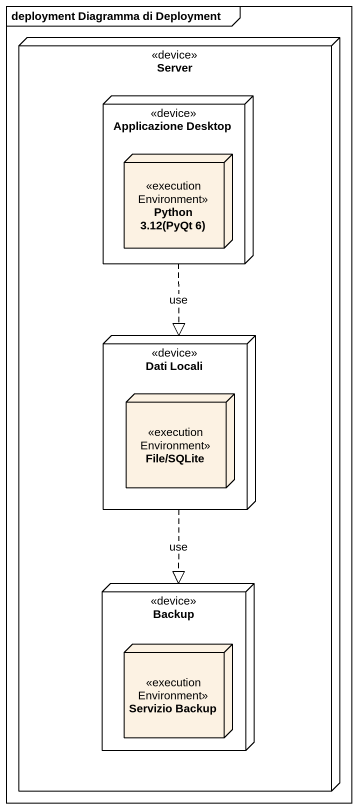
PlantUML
@startuml
mainframe deployment Diagramma di Deployment
node Server <<device>> {
  node "Applicazione Desktop" as Applicazione_Desktop <<device>> {
    node "Python 3.12(PyQt 6)" as Python_3_12_PyQt_6 <<executionEnvironment>>
  }
  node "Dati Locali" as Dati_Locali <<device>> {
    node "File/SQLite" as File_SQLite <<executionEnvironment>>
  }
  node Backup <<device>> {
    node "Servizio Backup" as Servizio_Backup <<executionEnvironment>>
  }
}
Applicazione_Desktop ..|> Dati_Locali : use
Dati_Locali ..|> Backup : use
@enduml
